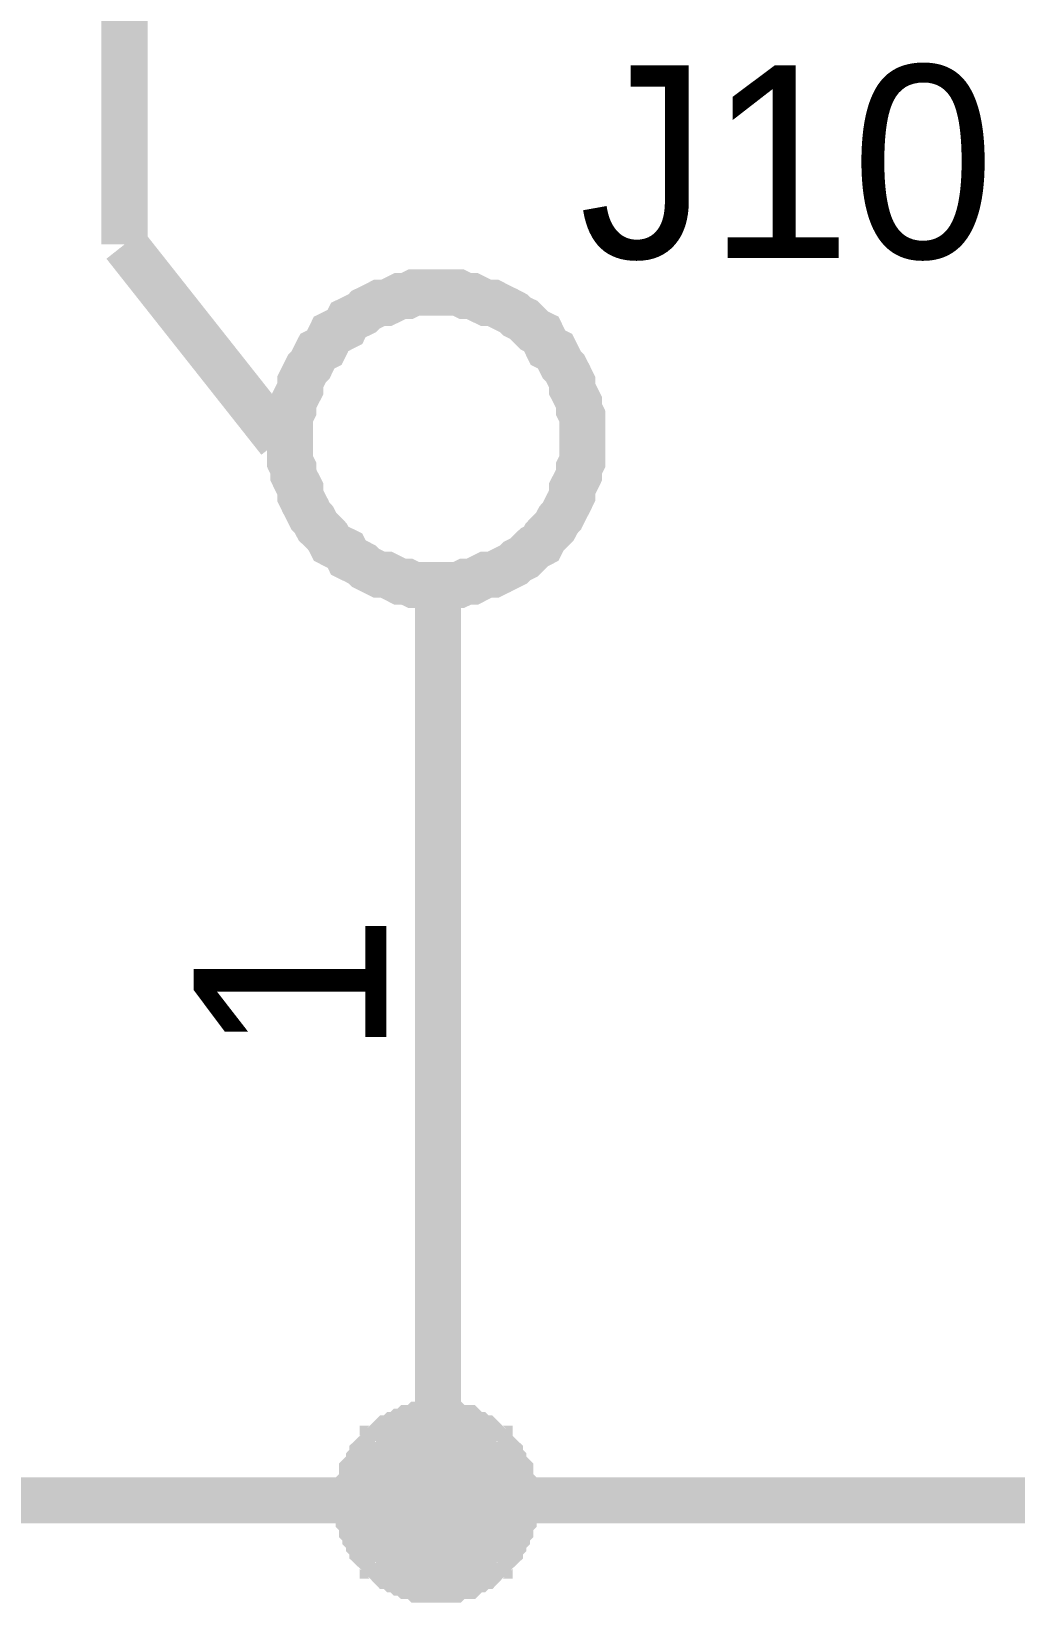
# Model space of a CAD drawing. Header units: millimetres. Extents: x 0 to 800, y 0 to 567.
# Drawn here: x 325.8 to 332.19, y 83.35 to 93.58 of the extents above; entities that cross this region are included whole.
import ezdxf

# ---------------------------------------------------------------- set-up
doc = ezdxf.new("R2010")
doc.units = ezdxf.units.MM
doc.layers.add('Sheet', color=255, linetype='Continuous')

msp = doc.modelspace()

# ---------------------------------------------------------------- linework, layer by layer
at = {"layer": 'Sheet'}
for points, const_width in [([(287.696, 112.24), (314.149, 112.24), (314.149, 84.018), (322.84, 84.018), (328.44, 84.018), (333.972, 84.018), (340.58, 84.018)], 0.3), ([(326.401, 92.193), (326.401, 94.724)], 0.3), ([(327.409, 90.917), (326.401, 92.193)], 0.3), ([(327.477, 90.917), (327.477, 90.961), (327.477, 91.006), (327.477, 91.073), (327.499, 91.118), (327.499, 91.163), (327.521, 91.208), (327.544, 91.253), (327.544, 91.297), (327.566, 91.342), (327.589, 91.387), (327.611, 91.409), (327.633, 91.454), (327.656, 91.499), (327.701, 91.521), (327.723, 91.566), (327.745, 91.611), (327.79, 91.633), (327.835, 91.656), (327.857, 91.701), (327.902, 91.723), (327.947, 91.745), (327.969, 91.768), (328.014, 91.79), (328.059, 91.813), (328.104, 91.813), (328.149, 91.835), (328.193, 91.857), (328.238, 91.857), (328.283, 91.88), (328.35, 91.88), (328.395, 91.88), (328.44, 91.88)], 0.3), ([(328.44, 91.88), (328.395, 91.88), (328.35, 91.88), (328.283, 91.88), (328.238, 91.857), (328.193, 91.857), (328.149, 91.835), (328.104, 91.813), (328.059, 91.813), (328.014, 91.79), (327.969, 91.768), (327.947, 91.745), (327.902, 91.723), (327.857, 91.701), (327.835, 91.656), (327.79, 91.633), (327.745, 91.611), (327.723, 91.566), (327.701, 91.521), (327.656, 91.499), (327.633, 91.454), (327.611, 91.409), (327.589, 91.387), (327.566, 91.342), (327.544, 91.297), (327.544, 91.253), (327.521, 91.208), (327.499, 91.163), (327.499, 91.118), (327.477, 91.073), (327.477, 91.006), (327.477, 90.961), (327.477, 90.917)], 0.3), ([(328.44, 91.88), (328.44, 91.88)], 0.3), ([(328.44, 91.88), (328.485, 91.88), (328.529, 91.88), (328.574, 91.88), (328.619, 91.857), (328.664, 91.857), (328.708, 91.835), (328.753, 91.813), (328.798, 91.813), (328.843, 91.79), (328.888, 91.768), (328.932, 91.745), (328.955, 91.723), (329, 91.701), (329.044, 91.656), (329.067, 91.633), (329.112, 91.611), (329.134, 91.566), (329.156, 91.521), (329.201, 91.499), (329.224, 91.454), (329.246, 91.409), (329.268, 91.387), (329.291, 91.342), (329.313, 91.297), (329.313, 91.253), (329.336, 91.208), (329.358, 91.163), (329.358, 91.118), (329.38, 91.073), (329.38, 91.006), (329.38, 90.961), (329.38, 90.917)], 0.3), ([(329.38, 90.917), (329.38, 90.961), (329.38, 91.006), (329.38, 91.073), (329.358, 91.118), (329.358, 91.163), (329.336, 91.208), (329.313, 91.253), (329.313, 91.297), (329.291, 91.342), (329.268, 91.387), (329.246, 91.409), (329.224, 91.454), (329.201, 91.499), (329.156, 91.521), (329.134, 91.566), (329.112, 91.611), (329.067, 91.633), (329.044, 91.656), (329, 91.701), (328.955, 91.723), (328.932, 91.745), (328.888, 91.768), (328.843, 91.79), (328.798, 91.813), (328.753, 91.813), (328.708, 91.835), (328.664, 91.857), (328.619, 91.857), (328.574, 91.88), (328.529, 91.88), (328.485, 91.88), (328.44, 91.88)], 0.3), ([(328.44, 89.976), (328.395, 89.976), (328.35, 89.976), (328.283, 89.976), (328.238, 89.998), (328.193, 89.998), (328.149, 90.021), (328.104, 90.043), (328.059, 90.043), (328.014, 90.065), (327.969, 90.088), (327.947, 90.11), (327.902, 90.133), (327.857, 90.155), (327.835, 90.2), (327.79, 90.222), (327.745, 90.245), (327.723, 90.289), (327.701, 90.312), (327.656, 90.357), (327.633, 90.401), (327.611, 90.424), (327.589, 90.469), (327.566, 90.513), (327.544, 90.558), (327.544, 90.603), (327.521, 90.648), (327.499, 90.693), (327.499, 90.737), (327.477, 90.782), (327.477, 90.827), (327.477, 90.872), (327.477, 90.917)], 0.3), ([(327.477, 90.917), (327.477, 90.917)], 0.3), ([(327.477, 90.917), (327.477, 90.872), (327.477, 90.827), (327.477, 90.782), (327.499, 90.737), (327.499, 90.693), (327.521, 90.648), (327.544, 90.603), (327.544, 90.558), (327.566, 90.513), (327.589, 90.469), (327.611, 90.424), (327.633, 90.401), (327.656, 90.357), (327.701, 90.312), (327.723, 90.289), (327.745, 90.245), (327.79, 90.222), (327.835, 90.2), (327.857, 90.155), (327.902, 90.133), (327.947, 90.11), (327.969, 90.088), (328.014, 90.065), (328.059, 90.043), (328.104, 90.043), (328.149, 90.021), (328.193, 89.998), (328.238, 89.998), (328.283, 89.976), (328.35, 89.976), (328.395, 89.976), (328.44, 89.976)], 0.3), ([(329.38, 90.917), (329.38, 90.872), (329.38, 90.827), (329.38, 90.782), (329.358, 90.737), (329.358, 90.693), (329.336, 90.648), (329.313, 90.603), (329.313, 90.558), (329.291, 90.513), (329.268, 90.469), (329.246, 90.424), (329.224, 90.401), (329.201, 90.357), (329.156, 90.312), (329.134, 90.289), (329.112, 90.245), (329.067, 90.222), (329.044, 90.2), (329, 90.155), (328.955, 90.133), (328.932, 90.11), (328.888, 90.088), (328.843, 90.065), (328.798, 90.043), (328.753, 90.043), (328.708, 90.021), (328.664, 89.998), (328.619, 89.998), (328.574, 89.976), (328.529, 89.976), (328.485, 89.976), (328.44, 89.976)], 0.3), ([(328.44, 89.976), (328.485, 89.976), (328.529, 89.976), (328.574, 89.976), (328.619, 89.998), (328.664, 89.998), (328.708, 90.021), (328.753, 90.043), (328.798, 90.043), (328.843, 90.065), (328.888, 90.088), (328.932, 90.11), (328.955, 90.133), (329, 90.155), (329.044, 90.2), (329.067, 90.222), (329.112, 90.245), (329.134, 90.289), (329.156, 90.312), (329.201, 90.357), (329.224, 90.401), (329.246, 90.424), (329.268, 90.469), (329.291, 90.513), (329.313, 90.558), (329.313, 90.603), (329.336, 90.648), (329.358, 90.693), (329.358, 90.737), (329.38, 90.782), (329.38, 90.827), (329.38, 90.872), (329.38, 90.917)], 0.3), ([(329.38, 90.917), (329.38, 90.917), (329.38, 90.917), (329.38, 90.917), (329.38, 90.917), (329.38, 90.917), (329.38, 90.917), (329.38, 90.917), (329.38, 90.917), (329.38, 90.917), (329.38, 90.917), (329.38, 90.917), (329.38, 90.917), (329.38, 90.917), (329.38, 90.917), (329.38, 90.917), (329.38, 90.917), (329.38, 90.917), (329.38, 90.917), (329.38, 90.917), (329.38, 90.917), (329.38, 90.917), (329.38, 90.917), (329.38, 90.917), (329.38, 90.917), (329.38, 90.917), (329.38, 90.917), (329.38, 90.917), (329.38, 90.917), (329.38, 90.917), (329.38, 90.917), (329.38, 90.917), (329.38, 90.917)], 0.3), ([(329.38, 90.917), (329.38, 90.917)], 0.3), ([(328.44, 89.976), (328.44, 89.976)], 0.3), ([(328.44, 89.864), (328.44, 87.378)], 0.3), ([(328.44, 87.378), (328.44, 84.018)], 0.3), ([(327.925, 84.018), (327.925, 84.04), (327.925, 84.063), (327.925, 84.085), (327.925, 84.107), (327.947, 84.13), (327.947, 84.152), (327.947, 84.197), (327.969, 84.219), (327.969, 84.219), (327.992, 84.242), (327.992, 84.264), (328.014, 84.287), (328.014, 84.309), (328.037, 84.331), (328.059, 84.354), (328.081, 84.354), (328.081, 84.376), (328.104, 84.399), (328.126, 84.421), (328.149, 84.421), (328.171, 84.443), (328.193, 84.443), (328.216, 84.466), (328.238, 84.466), (328.261, 84.488), (328.283, 84.488), (328.305, 84.488), (328.328, 84.511), (328.35, 84.511), (328.395, 84.511), (328.417, 84.511), (328.44, 84.511)], 0.3), ([(327.925, 84.018), (327.925, 84.04), (327.925, 84.063), (327.925, 84.085), (327.925, 84.107), (327.947, 84.13), (327.947, 84.152), (327.947, 84.197), (327.969, 84.219), (327.969, 84.219), (327.992, 84.242), (327.992, 84.264), (328.014, 84.287), (328.014, 84.309), (328.037, 84.331), (328.059, 84.354), (328.081, 84.354), (328.081, 84.376), (328.104, 84.399), (328.126, 84.421), (328.149, 84.421), (328.171, 84.443), (328.193, 84.443), (328.216, 84.466), (328.238, 84.466), (328.261, 84.488), (328.283, 84.488), (328.305, 84.488), (328.328, 84.511), (328.35, 84.511), (328.395, 84.511), (328.417, 84.511), (328.44, 84.511)], 0.3), ([(327.925, 84.018), (327.925, 84.04), (327.925, 84.063), (327.925, 84.085), (327.925, 84.107), (327.947, 84.13), (327.947, 84.152), (327.947, 84.197), (327.969, 84.219), (327.969, 84.219), (327.992, 84.242), (327.992, 84.264), (328.014, 84.287), (328.014, 84.309), (328.037, 84.331), (328.059, 84.354), (328.081, 84.354), (328.081, 84.376), (328.104, 84.399), (328.126, 84.421), (328.149, 84.421), (328.171, 84.443), (328.193, 84.443), (328.216, 84.466), (328.238, 84.466), (328.261, 84.488), (328.283, 84.488), (328.305, 84.488), (328.328, 84.511), (328.35, 84.511), (328.395, 84.511), (328.417, 84.511), (328.44, 84.511)], 0.3), ([(327.925, 84.018), (327.925, 84.04), (327.925, 84.063), (327.925, 84.085), (327.925, 84.107), (327.947, 84.13), (327.947, 84.152), (327.947, 84.197), (327.969, 84.219), (327.969, 84.219), (327.992, 84.242), (327.992, 84.264), (328.014, 84.287), (328.014, 84.309), (328.037, 84.331), (328.059, 84.354), (328.081, 84.354), (328.081, 84.376), (328.104, 84.399), (328.126, 84.421), (328.149, 84.421), (328.171, 84.443), (328.193, 84.443), (328.216, 84.466), (328.238, 84.466), (328.261, 84.488), (328.283, 84.488), (328.305, 84.488), (328.328, 84.511), (328.35, 84.511), (328.395, 84.511), (328.417, 84.511), (328.44, 84.511)], 0.3), ([(328.44, 84.511), (328.44, 84.511)], 0.3), ([(328.44, 84.511), (328.462, 84.511), (328.485, 84.511), (328.507, 84.511), (328.529, 84.511), (328.552, 84.488), (328.574, 84.488), (328.619, 84.488), (328.641, 84.466), (328.641, 84.466), (328.664, 84.443), (328.686, 84.443), (328.708, 84.421), (328.731, 84.421), (328.753, 84.399), (328.776, 84.376), (328.776, 84.354), (328.798, 84.354), (328.82, 84.331), (328.843, 84.309), (328.843, 84.287), (328.865, 84.264), (328.865, 84.242), (328.888, 84.219), (328.888, 84.219), (328.91, 84.197), (328.91, 84.152), (328.91, 84.13), (328.932, 84.107), (328.932, 84.085), (328.932, 84.063), (328.932, 84.04), (328.932, 84.018)], 0.3), ([(328.44, 84.511), (328.44, 84.511)], 0.3), ([(328.44, 84.511), (328.462, 84.511), (328.485, 84.511), (328.507, 84.511), (328.529, 84.511), (328.552, 84.488), (328.574, 84.488), (328.619, 84.488), (328.641, 84.466), (328.641, 84.466), (328.664, 84.443), (328.686, 84.443), (328.708, 84.421), (328.731, 84.421), (328.753, 84.399), (328.776, 84.376), (328.776, 84.354), (328.798, 84.354), (328.82, 84.331), (328.843, 84.309), (328.843, 84.287), (328.865, 84.264), (328.865, 84.242), (328.888, 84.219), (328.888, 84.219), (328.91, 84.197), (328.91, 84.152), (328.91, 84.13), (328.932, 84.107), (328.932, 84.085), (328.932, 84.063), (328.932, 84.04), (328.932, 84.018)], 0.3), ([(328.44, 84.511), (328.44, 84.511)], 0.3), ([(328.44, 84.511), (328.462, 84.511), (328.485, 84.511), (328.507, 84.511), (328.529, 84.511), (328.552, 84.488), (328.574, 84.488), (328.619, 84.488), (328.641, 84.466), (328.641, 84.466), (328.664, 84.443), (328.686, 84.443), (328.708, 84.421), (328.731, 84.421), (328.753, 84.399), (328.776, 84.376), (328.776, 84.354), (328.798, 84.354), (328.82, 84.331), (328.843, 84.309), (328.843, 84.287), (328.865, 84.264), (328.865, 84.242), (328.888, 84.219), (328.888, 84.219), (328.91, 84.197), (328.91, 84.152), (328.91, 84.13), (328.932, 84.107), (328.932, 84.085), (328.932, 84.063), (328.932, 84.04), (328.932, 84.018)], 0.3), ([(328.44, 84.511), (328.44, 84.511)], 0.3), ([(328.44, 84.511), (328.462, 84.511), (328.485, 84.511), (328.507, 84.511), (328.529, 84.511), (328.552, 84.488), (328.574, 84.488), (328.619, 84.488), (328.641, 84.466), (328.641, 84.466), (328.664, 84.443), (328.686, 84.443), (328.708, 84.421), (328.731, 84.421), (328.753, 84.399), (328.776, 84.376), (328.776, 84.354), (328.798, 84.354), (328.82, 84.331), (328.843, 84.309), (328.843, 84.287), (328.865, 84.264), (328.865, 84.242), (328.888, 84.219), (328.888, 84.219), (328.91, 84.197), (328.91, 84.152), (328.91, 84.13), (328.932, 84.107), (328.932, 84.085), (328.932, 84.063), (328.932, 84.04), (328.932, 84.018)], 0.3), ([(327.925, 84.018), (327.925, 84.04), (327.925, 84.063), (327.925, 84.085), (327.925, 84.107), (327.947, 84.13), (327.947, 84.152), (327.947, 84.197), (327.969, 84.219), (327.969, 84.219), (327.992, 84.242), (327.992, 84.264), (328.014, 84.287), (328.014, 84.309), (328.037, 84.331), (328.059, 84.354), (328.081, 84.354), (328.081, 84.376), (328.104, 84.399), (328.126, 84.421), (328.149, 84.421), (328.171, 84.443), (328.193, 84.443), (328.216, 84.466), (328.238, 84.466), (328.261, 84.488), (328.283, 84.488), (328.305, 84.488), (328.328, 84.511), (328.35, 84.511), (328.395, 84.511), (328.417, 84.511), (328.44, 84.511)], 0.0991), ([(327.925, 84.018), (327.925, 84.04), (327.925, 84.063), (327.925, 84.085), (327.925, 84.107), (327.947, 84.13), (327.947, 84.152), (327.947, 84.197), (327.969, 84.219), (327.969, 84.219), (327.992, 84.242), (327.992, 84.264), (328.014, 84.287), (328.014, 84.309), (328.037, 84.331), (328.059, 84.354), (328.081, 84.354), (328.081, 84.376), (328.104, 84.399), (328.126, 84.421), (328.149, 84.421), (328.171, 84.443), (328.193, 84.443), (328.216, 84.466), (328.238, 84.466), (328.261, 84.488), (328.283, 84.488), (328.305, 84.488), (328.328, 84.511), (328.35, 84.511), (328.395, 84.511), (328.417, 84.511), (328.44, 84.511)], 0.0991), ([(327.925, 84.018), (327.925, 84.04), (327.925, 84.063), (327.925, 84.085), (327.925, 84.107), (327.947, 84.13), (327.947, 84.152), (327.947, 84.197), (327.969, 84.219), (327.969, 84.219), (327.992, 84.242), (327.992, 84.264), (328.014, 84.287), (328.014, 84.309), (328.037, 84.331), (328.059, 84.354), (328.081, 84.354), (328.081, 84.376), (328.104, 84.399), (328.126, 84.421), (328.149, 84.421), (328.171, 84.443), (328.193, 84.443), (328.216, 84.466), (328.238, 84.466), (328.261, 84.488), (328.283, 84.488), (328.305, 84.488), (328.328, 84.511), (328.35, 84.511), (328.395, 84.511), (328.417, 84.511), (328.44, 84.511)], 0.0991), ([(327.925, 84.018), (327.925, 84.04), (327.925, 84.063), (327.925, 84.085), (327.925, 84.107), (327.947, 84.13), (327.947, 84.152), (327.947, 84.197), (327.969, 84.219), (327.969, 84.219), (327.992, 84.242), (327.992, 84.264), (328.014, 84.287), (328.014, 84.309), (328.037, 84.331), (328.059, 84.354), (328.081, 84.354), (328.081, 84.376), (328.104, 84.399), (328.126, 84.421), (328.149, 84.421), (328.171, 84.443), (328.193, 84.443), (328.216, 84.466), (328.238, 84.466), (328.261, 84.488), (328.283, 84.488), (328.305, 84.488), (328.328, 84.511), (328.35, 84.511), (328.395, 84.511), (328.417, 84.511), (328.44, 84.511)], 0.0991), ([(328.44, 84.511), (328.44, 84.511)], 0.0991), ([(328.44, 84.511), (328.462, 84.511), (328.485, 84.511), (328.507, 84.511), (328.529, 84.511), (328.552, 84.488), (328.574, 84.488), (328.619, 84.488), (328.641, 84.466), (328.641, 84.466), (328.664, 84.443), (328.686, 84.443), (328.708, 84.421), (328.731, 84.421), (328.753, 84.399), (328.776, 84.376), (328.776, 84.354), (328.798, 84.354), (328.82, 84.331), (328.843, 84.309), (328.843, 84.287), (328.865, 84.264), (328.865, 84.242), (328.888, 84.219), (328.888, 84.219), (328.91, 84.197), (328.91, 84.152), (328.91, 84.13), (328.932, 84.107), (328.932, 84.085), (328.932, 84.063), (328.932, 84.04), (328.932, 84.018)], 0.0991), ([(328.44, 84.511), (328.44, 84.511)], 0.0991), ([(328.44, 84.511), (328.462, 84.511), (328.485, 84.511), (328.507, 84.511), (328.529, 84.511), (328.552, 84.488), (328.574, 84.488), (328.619, 84.488), (328.641, 84.466), (328.641, 84.466), (328.664, 84.443), (328.686, 84.443), (328.708, 84.421), (328.731, 84.421), (328.753, 84.399), (328.776, 84.376), (328.776, 84.354), (328.798, 84.354), (328.82, 84.331), (328.843, 84.309), (328.843, 84.287), (328.865, 84.264), (328.865, 84.242), (328.888, 84.219), (328.888, 84.219), (328.91, 84.197), (328.91, 84.152), (328.91, 84.13), (328.932, 84.107), (328.932, 84.085), (328.932, 84.063), (328.932, 84.04), (328.932, 84.018)], 0.0991), ([(328.44, 84.511), (328.44, 84.511)], 0.0991), ([(328.44, 84.511), (328.462, 84.511), (328.485, 84.511), (328.507, 84.511), (328.529, 84.511), (328.552, 84.488), (328.574, 84.488), (328.619, 84.488), (328.641, 84.466), (328.641, 84.466), (328.664, 84.443), (328.686, 84.443), (328.708, 84.421), (328.731, 84.421), (328.753, 84.399), (328.776, 84.376), (328.776, 84.354), (328.798, 84.354), (328.82, 84.331), (328.843, 84.309), (328.843, 84.287), (328.865, 84.264), (328.865, 84.242), (328.888, 84.219), (328.888, 84.219), (328.91, 84.197), (328.91, 84.152), (328.91, 84.13), (328.932, 84.107), (328.932, 84.085), (328.932, 84.063), (328.932, 84.04), (328.932, 84.018)], 0.0991), ([(328.44, 84.511), (328.44, 84.511)], 0.0991), ([(328.44, 84.511), (328.462, 84.511), (328.485, 84.511), (328.507, 84.511), (328.529, 84.511), (328.552, 84.488), (328.574, 84.488), (328.619, 84.488), (328.641, 84.466), (328.641, 84.466), (328.664, 84.443), (328.686, 84.443), (328.708, 84.421), (328.731, 84.421), (328.753, 84.399), (328.776, 84.376), (328.776, 84.354), (328.798, 84.354), (328.82, 84.331), (328.843, 84.309), (328.843, 84.287), (328.865, 84.264), (328.865, 84.242), (328.888, 84.219), (328.888, 84.219), (328.91, 84.197), (328.91, 84.152), (328.91, 84.13), (328.932, 84.107), (328.932, 84.085), (328.932, 84.063), (328.932, 84.04), (328.932, 84.018)], 0.0991), ([(328.44, 83.503), (328.417, 83.503), (328.395, 83.503), (328.35, 83.503), (328.328, 83.503), (328.305, 83.525), (328.283, 83.525), (328.261, 83.525), (328.238, 83.547), (328.216, 83.547), (328.193, 83.57), (328.171, 83.57), (328.149, 83.592), (328.126, 83.592), (328.104, 83.615), (328.081, 83.637), (328.081, 83.659), (328.059, 83.659), (328.037, 83.682), (328.014, 83.704), (328.014, 83.727), (327.992, 83.749), (327.992, 83.771), (327.969, 83.794), (327.969, 83.816), (327.947, 83.839), (327.947, 83.861), (327.947, 83.883), (327.925, 83.906), (327.925, 83.928), (327.925, 83.973), (327.925, 83.995), (327.925, 84.018)], 0.3), ([(327.925, 84.018), (327.925, 84.018)], 0.3), ([(328.44, 83.503), (328.417, 83.503), (328.395, 83.503), (328.35, 83.503), (328.328, 83.503), (328.305, 83.525), (328.283, 83.525), (328.261, 83.525), (328.238, 83.547), (328.216, 83.547), (328.193, 83.57), (328.171, 83.57), (328.149, 83.592), (328.126, 83.592), (328.104, 83.615), (328.081, 83.637), (328.081, 83.659), (328.059, 83.659), (328.037, 83.682), (328.014, 83.704), (328.014, 83.727), (327.992, 83.749), (327.992, 83.771), (327.969, 83.794), (327.969, 83.816), (327.947, 83.839), (327.947, 83.861), (327.947, 83.883), (327.925, 83.906), (327.925, 83.928), (327.925, 83.973), (327.925, 83.995), (327.925, 84.018)], 0.3), ([(327.925, 84.018), (327.925, 84.018)], 0.3), ([(328.44, 83.503), (328.417, 83.503), (328.395, 83.503), (328.35, 83.503), (328.328, 83.503), (328.305, 83.525), (328.283, 83.525), (328.261, 83.525), (328.238, 83.547), (328.216, 83.547), (328.193, 83.57), (328.171, 83.57), (328.149, 83.592), (328.126, 83.592), (328.104, 83.615), (328.081, 83.637), (328.081, 83.659), (328.059, 83.659), (328.037, 83.682), (328.014, 83.704), (328.014, 83.727), (327.992, 83.749), (327.992, 83.771), (327.969, 83.794), (327.969, 83.816), (327.947, 83.839), (327.947, 83.861), (327.947, 83.883), (327.925, 83.906), (327.925, 83.928), (327.925, 83.973), (327.925, 83.995), (327.925, 84.018)], 0.3), ([(327.925, 84.018), (327.925, 84.018)], 0.3), ([(328.44, 83.503), (328.417, 83.503), (328.395, 83.503), (328.35, 83.503), (328.328, 83.503), (328.305, 83.525), (328.283, 83.525), (328.261, 83.525), (328.238, 83.547), (328.216, 83.547), (328.193, 83.57), (328.171, 83.57), (328.149, 83.592), (328.126, 83.592), (328.104, 83.615), (328.081, 83.637), (328.081, 83.659), (328.059, 83.659), (328.037, 83.682), (328.014, 83.704), (328.014, 83.727), (327.992, 83.749), (327.992, 83.771), (327.969, 83.794), (327.969, 83.816), (327.947, 83.839), (327.947, 83.861), (327.947, 83.883), (327.925, 83.906), (327.925, 83.928), (327.925, 83.973), (327.925, 83.995), (327.925, 84.018)], 0.3), ([(327.925, 84.018), (327.925, 84.018)], 0.3), ([(328.932, 84.018), (328.932, 83.995), (328.932, 83.973), (328.932, 83.928), (328.932, 83.906), (328.91, 83.883), (328.91, 83.861), (328.91, 83.839), (328.888, 83.816), (328.888, 83.794), (328.865, 83.771), (328.865, 83.749), (328.843, 83.727), (328.843, 83.704), (328.82, 83.682), (328.798, 83.659), (328.776, 83.659), (328.776, 83.637), (328.753, 83.615), (328.731, 83.592), (328.708, 83.592), (328.686, 83.57), (328.664, 83.57), (328.641, 83.547), (328.641, 83.547), (328.619, 83.525), (328.574, 83.525), (328.552, 83.525), (328.529, 83.503), (328.507, 83.503), (328.485, 83.503), (328.462, 83.503), (328.44, 83.503)], 0.3), ([(328.932, 84.018), (328.932, 83.995), (328.932, 83.973), (328.932, 83.928), (328.932, 83.906), (328.91, 83.883), (328.91, 83.861), (328.91, 83.839), (328.888, 83.816), (328.888, 83.794), (328.865, 83.771), (328.865, 83.749), (328.843, 83.727), (328.843, 83.704), (328.82, 83.682), (328.798, 83.659), (328.776, 83.659), (328.776, 83.637), (328.753, 83.615), (328.731, 83.592), (328.708, 83.592), (328.686, 83.57), (328.664, 83.57), (328.641, 83.547), (328.641, 83.547), (328.619, 83.525), (328.574, 83.525), (328.552, 83.525), (328.529, 83.503), (328.507, 83.503), (328.485, 83.503), (328.462, 83.503), (328.44, 83.503)], 0.3), ([(328.932, 84.018), (328.932, 83.995), (328.932, 83.973), (328.932, 83.928), (328.932, 83.906), (328.91, 83.883), (328.91, 83.861), (328.91, 83.839), (328.888, 83.816), (328.888, 83.794), (328.865, 83.771), (328.865, 83.749), (328.843, 83.727), (328.843, 83.704), (328.82, 83.682), (328.798, 83.659), (328.776, 83.659), (328.776, 83.637), (328.753, 83.615), (328.731, 83.592), (328.708, 83.592), (328.686, 83.57), (328.664, 83.57), (328.641, 83.547), (328.641, 83.547), (328.619, 83.525), (328.574, 83.525), (328.552, 83.525), (328.529, 83.503), (328.507, 83.503), (328.485, 83.503), (328.462, 83.503), (328.44, 83.503)], 0.3), ([(328.932, 84.018), (328.932, 83.995), (328.932, 83.973), (328.932, 83.928), (328.932, 83.906), (328.91, 83.883), (328.91, 83.861), (328.91, 83.839), (328.888, 83.816), (328.888, 83.794), (328.865, 83.771), (328.865, 83.749), (328.843, 83.727), (328.843, 83.704), (328.82, 83.682), (328.798, 83.659), (328.776, 83.659), (328.776, 83.637), (328.753, 83.615), (328.731, 83.592), (328.708, 83.592), (328.686, 83.57), (328.664, 83.57), (328.641, 83.547), (328.641, 83.547), (328.619, 83.525), (328.574, 83.525), (328.552, 83.525), (328.529, 83.503), (328.507, 83.503), (328.485, 83.503), (328.462, 83.503), (328.44, 83.503)], 0.3), ([(328.932, 84.018), (328.932, 84.018), (328.932, 84.018), (328.932, 84.018), (328.932, 84.018), (328.932, 84.018), (328.932, 84.018), (328.932, 84.018), (328.932, 84.018), (328.932, 84.018), (328.932, 84.018), (328.932, 84.018), (328.932, 84.018), (328.932, 84.018), (328.932, 84.018), (328.932, 84.018), (328.932, 84.018), (328.932, 84.018), (328.932, 84.018), (328.932, 84.018), (328.932, 84.018), (328.932, 84.018), (328.932, 84.018), (328.932, 84.018), (328.932, 84.018), (328.932, 84.018), (328.932, 84.018), (328.932, 84.018), (328.932, 84.018), (328.932, 84.018), (328.932, 84.018), (328.932, 84.018), (328.932, 84.018)], 0.3), ([(328.932, 84.018), (328.932, 84.018)], 0.3), ([(328.932, 84.018), (328.932, 84.018), (328.932, 84.018), (328.932, 84.018), (328.932, 84.018), (328.932, 84.018), (328.932, 84.018), (328.932, 84.018), (328.932, 84.018), (328.932, 84.018), (328.932, 84.018), (328.932, 84.018), (328.932, 84.018), (328.932, 84.018), (328.932, 84.018), (328.932, 84.018), (328.932, 84.018), (328.932, 84.018), (328.932, 84.018), (328.932, 84.018), (328.932, 84.018), (328.932, 84.018), (328.932, 84.018), (328.932, 84.018), (328.932, 84.018), (328.932, 84.018), (328.932, 84.018), (328.932, 84.018), (328.932, 84.018), (328.932, 84.018), (328.932, 84.018), (328.932, 84.018), (328.932, 84.018)], 0.3), ([(328.932, 84.018), (328.932, 84.018)], 0.3), ([(328.932, 84.018), (328.932, 84.018), (328.932, 84.018), (328.932, 84.018), (328.932, 84.018), (328.932, 84.018), (328.932, 84.018), (328.932, 84.018), (328.932, 84.018), (328.932, 84.018), (328.932, 84.018), (328.932, 84.018), (328.932, 84.018), (328.932, 84.018), (328.932, 84.018), (328.932, 84.018), (328.932, 84.018), (328.932, 84.018), (328.932, 84.018), (328.932, 84.018), (328.932, 84.018), (328.932, 84.018), (328.932, 84.018), (328.932, 84.018), (328.932, 84.018), (328.932, 84.018), (328.932, 84.018), (328.932, 84.018), (328.932, 84.018), (328.932, 84.018), (328.932, 84.018), (328.932, 84.018), (328.932, 84.018)], 0.3), ([(328.932, 84.018), (328.932, 84.018)], 0.3), ([(328.932, 84.018), (328.932, 84.018), (328.932, 84.018), (328.932, 84.018), (328.932, 84.018), (328.932, 84.018), (328.932, 84.018), (328.932, 84.018), (328.932, 84.018), (328.932, 84.018), (328.932, 84.018), (328.932, 84.018), (328.932, 84.018), (328.932, 84.018), (328.932, 84.018), (328.932, 84.018), (328.932, 84.018), (328.932, 84.018), (328.932, 84.018), (328.932, 84.018), (328.932, 84.018), (328.932, 84.018), (328.932, 84.018), (328.932, 84.018), (328.932, 84.018), (328.932, 84.018), (328.932, 84.018), (328.932, 84.018), (328.932, 84.018), (328.932, 84.018), (328.932, 84.018), (328.932, 84.018), (328.932, 84.018)], 0.3), ([(328.932, 84.018), (328.932, 84.018)], 0.3), ([(328.44, 83.503), (328.417, 83.503), (328.395, 83.503), (328.35, 83.503), (328.328, 83.503), (328.305, 83.525), (328.283, 83.525), (328.261, 83.525), (328.238, 83.547), (328.216, 83.547), (328.193, 83.57), (328.171, 83.57), (328.149, 83.592), (328.126, 83.592), (328.104, 83.615), (328.081, 83.637), (328.081, 83.659), (328.059, 83.659), (328.037, 83.682), (328.014, 83.704), (328.014, 83.727), (327.992, 83.749), (327.992, 83.771), (327.969, 83.794), (327.969, 83.816), (327.947, 83.839), (327.947, 83.861), (327.947, 83.883), (327.925, 83.906), (327.925, 83.928), (327.925, 83.973), (327.925, 83.995), (327.925, 84.018)], 0.0991), ([(327.925, 84.018), (327.925, 84.018)], 0.0991), ([(328.44, 83.503), (328.417, 83.503), (328.395, 83.503), (328.35, 83.503), (328.328, 83.503), (328.305, 83.525), (328.283, 83.525), (328.261, 83.525), (328.238, 83.547), (328.216, 83.547), (328.193, 83.57), (328.171, 83.57), (328.149, 83.592), (328.126, 83.592), (328.104, 83.615), (328.081, 83.637), (328.081, 83.659), (328.059, 83.659), (328.037, 83.682), (328.014, 83.704), (328.014, 83.727), (327.992, 83.749), (327.992, 83.771), (327.969, 83.794), (327.969, 83.816), (327.947, 83.839), (327.947, 83.861), (327.947, 83.883), (327.925, 83.906), (327.925, 83.928), (327.925, 83.973), (327.925, 83.995), (327.925, 84.018)], 0.0991), ([(327.925, 84.018), (327.925, 84.018)], 0.0991), ([(328.44, 83.503), (328.417, 83.503), (328.395, 83.503), (328.35, 83.503), (328.328, 83.503), (328.305, 83.525), (328.283, 83.525), (328.261, 83.525), (328.238, 83.547), (328.216, 83.547), (328.193, 83.57), (328.171, 83.57), (328.149, 83.592), (328.126, 83.592), (328.104, 83.615), (328.081, 83.637), (328.081, 83.659), (328.059, 83.659), (328.037, 83.682), (328.014, 83.704), (328.014, 83.727), (327.992, 83.749), (327.992, 83.771), (327.969, 83.794), (327.969, 83.816), (327.947, 83.839), (327.947, 83.861), (327.947, 83.883), (327.925, 83.906), (327.925, 83.928), (327.925, 83.973), (327.925, 83.995), (327.925, 84.018)], 0.0991), ([(327.925, 84.018), (327.925, 84.018)], 0.0991), ([(328.44, 83.503), (328.417, 83.503), (328.395, 83.503), (328.35, 83.503), (328.328, 83.503), (328.305, 83.525), (328.283, 83.525), (328.261, 83.525), (328.238, 83.547), (328.216, 83.547), (328.193, 83.57), (328.171, 83.57), (328.149, 83.592), (328.126, 83.592), (328.104, 83.615), (328.081, 83.637), (328.081, 83.659), (328.059, 83.659), (328.037, 83.682), (328.014, 83.704), (328.014, 83.727), (327.992, 83.749), (327.992, 83.771), (327.969, 83.794), (327.969, 83.816), (327.947, 83.839), (327.947, 83.861), (327.947, 83.883), (327.925, 83.906), (327.925, 83.928), (327.925, 83.973), (327.925, 83.995), (327.925, 84.018)], 0.0991), ([(327.925, 84.018), (327.925, 84.018)], 0.0991), ([(328.932, 84.018), (328.932, 83.995), (328.932, 83.973), (328.932, 83.928), (328.932, 83.906), (328.91, 83.883), (328.91, 83.861), (328.91, 83.839), (328.888, 83.816), (328.888, 83.794), (328.865, 83.771), (328.865, 83.749), (328.843, 83.727), (328.843, 83.704), (328.82, 83.682), (328.798, 83.659), (328.776, 83.659), (328.776, 83.637), (328.753, 83.615), (328.731, 83.592), (328.708, 83.592), (328.686, 83.57), (328.664, 83.57), (328.641, 83.547), (328.641, 83.547), (328.619, 83.525), (328.574, 83.525), (328.552, 83.525), (328.529, 83.503), (328.507, 83.503), (328.485, 83.503), (328.462, 83.503), (328.44, 83.503)], 0.0991), ([(328.932, 84.018), (328.932, 83.995), (328.932, 83.973), (328.932, 83.928), (328.932, 83.906), (328.91, 83.883), (328.91, 83.861), (328.91, 83.839), (328.888, 83.816), (328.888, 83.794), (328.865, 83.771), (328.865, 83.749), (328.843, 83.727), (328.843, 83.704), (328.82, 83.682), (328.798, 83.659), (328.776, 83.659), (328.776, 83.637), (328.753, 83.615), (328.731, 83.592), (328.708, 83.592), (328.686, 83.57), (328.664, 83.57), (328.641, 83.547), (328.641, 83.547), (328.619, 83.525), (328.574, 83.525), (328.552, 83.525), (328.529, 83.503), (328.507, 83.503), (328.485, 83.503), (328.462, 83.503), (328.44, 83.503)], 0.0991), ([(328.932, 84.018), (328.932, 83.995), (328.932, 83.973), (328.932, 83.928), (328.932, 83.906), (328.91, 83.883), (328.91, 83.861), (328.91, 83.839), (328.888, 83.816), (328.888, 83.794), (328.865, 83.771), (328.865, 83.749), (328.843, 83.727), (328.843, 83.704), (328.82, 83.682), (328.798, 83.659), (328.776, 83.659), (328.776, 83.637), (328.753, 83.615), (328.731, 83.592), (328.708, 83.592), (328.686, 83.57), (328.664, 83.57), (328.641, 83.547), (328.641, 83.547), (328.619, 83.525), (328.574, 83.525), (328.552, 83.525), (328.529, 83.503), (328.507, 83.503), (328.485, 83.503), (328.462, 83.503), (328.44, 83.503)], 0.0991), ([(328.932, 84.018), (328.932, 83.995), (328.932, 83.973), (328.932, 83.928), (328.932, 83.906), (328.91, 83.883), (328.91, 83.861), (328.91, 83.839), (328.888, 83.816), (328.888, 83.794), (328.865, 83.771), (328.865, 83.749), (328.843, 83.727), (328.843, 83.704), (328.82, 83.682), (328.798, 83.659), (328.776, 83.659), (328.776, 83.637), (328.753, 83.615), (328.731, 83.592), (328.708, 83.592), (328.686, 83.57), (328.664, 83.57), (328.641, 83.547), (328.641, 83.547), (328.619, 83.525), (328.574, 83.525), (328.552, 83.525), (328.529, 83.503), (328.507, 83.503), (328.485, 83.503), (328.462, 83.503), (328.44, 83.503)], 0.0991), ([(328.932, 84.018), (328.932, 84.018), (328.932, 84.018), (328.932, 84.018), (328.932, 84.018), (328.932, 84.018), (328.932, 84.018), (328.932, 84.018), (328.932, 84.018), (328.932, 84.018), (328.932, 84.018), (328.932, 84.018), (328.932, 84.018), (328.932, 84.018), (328.932, 84.018), (328.932, 84.018), (328.932, 84.018), (328.932, 84.018), (328.932, 84.018), (328.932, 84.018), (328.932, 84.018), (328.932, 84.018), (328.932, 84.018), (328.932, 84.018), (328.932, 84.018), (328.932, 84.018), (328.932, 84.018), (328.932, 84.018), (328.932, 84.018), (328.932, 84.018), (328.932, 84.018), (328.932, 84.018), (328.932, 84.018)], 0.0991), ([(328.932, 84.018), (328.932, 84.018)], 0.0991), ([(328.932, 84.018), (328.932, 84.018), (328.932, 84.018), (328.932, 84.018), (328.932, 84.018), (328.932, 84.018), (328.932, 84.018), (328.932, 84.018), (328.932, 84.018), (328.932, 84.018), (328.932, 84.018), (328.932, 84.018), (328.932, 84.018), (328.932, 84.018), (328.932, 84.018), (328.932, 84.018), (328.932, 84.018), (328.932, 84.018), (328.932, 84.018), (328.932, 84.018), (328.932, 84.018), (328.932, 84.018), (328.932, 84.018), (328.932, 84.018), (328.932, 84.018), (328.932, 84.018), (328.932, 84.018), (328.932, 84.018), (328.932, 84.018), (328.932, 84.018), (328.932, 84.018), (328.932, 84.018), (328.932, 84.018)], 0.0991), ([(328.932, 84.018), (328.932, 84.018)], 0.0991), ([(328.932, 84.018), (328.932, 84.018), (328.932, 84.018), (328.932, 84.018), (328.932, 84.018), (328.932, 84.018), (328.932, 84.018), (328.932, 84.018), (328.932, 84.018), (328.932, 84.018), (328.932, 84.018), (328.932, 84.018), (328.932, 84.018), (328.932, 84.018), (328.932, 84.018), (328.932, 84.018), (328.932, 84.018), (328.932, 84.018), (328.932, 84.018), (328.932, 84.018), (328.932, 84.018), (328.932, 84.018), (328.932, 84.018), (328.932, 84.018), (328.932, 84.018), (328.932, 84.018), (328.932, 84.018), (328.932, 84.018), (328.932, 84.018), (328.932, 84.018), (328.932, 84.018), (328.932, 84.018), (328.932, 84.018)], 0.0991), ([(328.932, 84.018), (328.932, 84.018)], 0.0991), ([(328.932, 84.018), (328.932, 84.018), (328.932, 84.018), (328.932, 84.018), (328.932, 84.018), (328.932, 84.018), (328.932, 84.018), (328.932, 84.018), (328.932, 84.018), (328.932, 84.018), (328.932, 84.018), (328.932, 84.018), (328.932, 84.018), (328.932, 84.018), (328.932, 84.018), (328.932, 84.018), (328.932, 84.018), (328.932, 84.018), (328.932, 84.018), (328.932, 84.018), (328.932, 84.018), (328.932, 84.018), (328.932, 84.018), (328.932, 84.018), (328.932, 84.018), (328.932, 84.018), (328.932, 84.018), (328.932, 84.018), (328.932, 84.018), (328.932, 84.018), (328.932, 84.018), (328.932, 84.018), (328.932, 84.018)], 0.0991), ([(328.932, 84.018), (328.932, 84.018)], 0.0991)]:
    msp.add_lwpolyline(points, dxfattribs=dict(at, const_width=const_width))
at = {"layer": 'Sheet', "const_width": 0.508}
msp.add_lwpolyline([(328.168, 84.014, 1), (328.676, 84.014, 1)], format="xyb", close=True, dxfattribs=at)

# ---------------------------------------------------------------- texts
at = {"layer": 'Sheet'}
msp.add_text('J10', height=1.2543, dxfattribs=at).set_placement((329.358, 92.104))
msp.add_text('1', height=1.254, rotation=90, dxfattribs=at).set_placement((328.104, 86.907))

doc.saveas('drawing.dxf')
